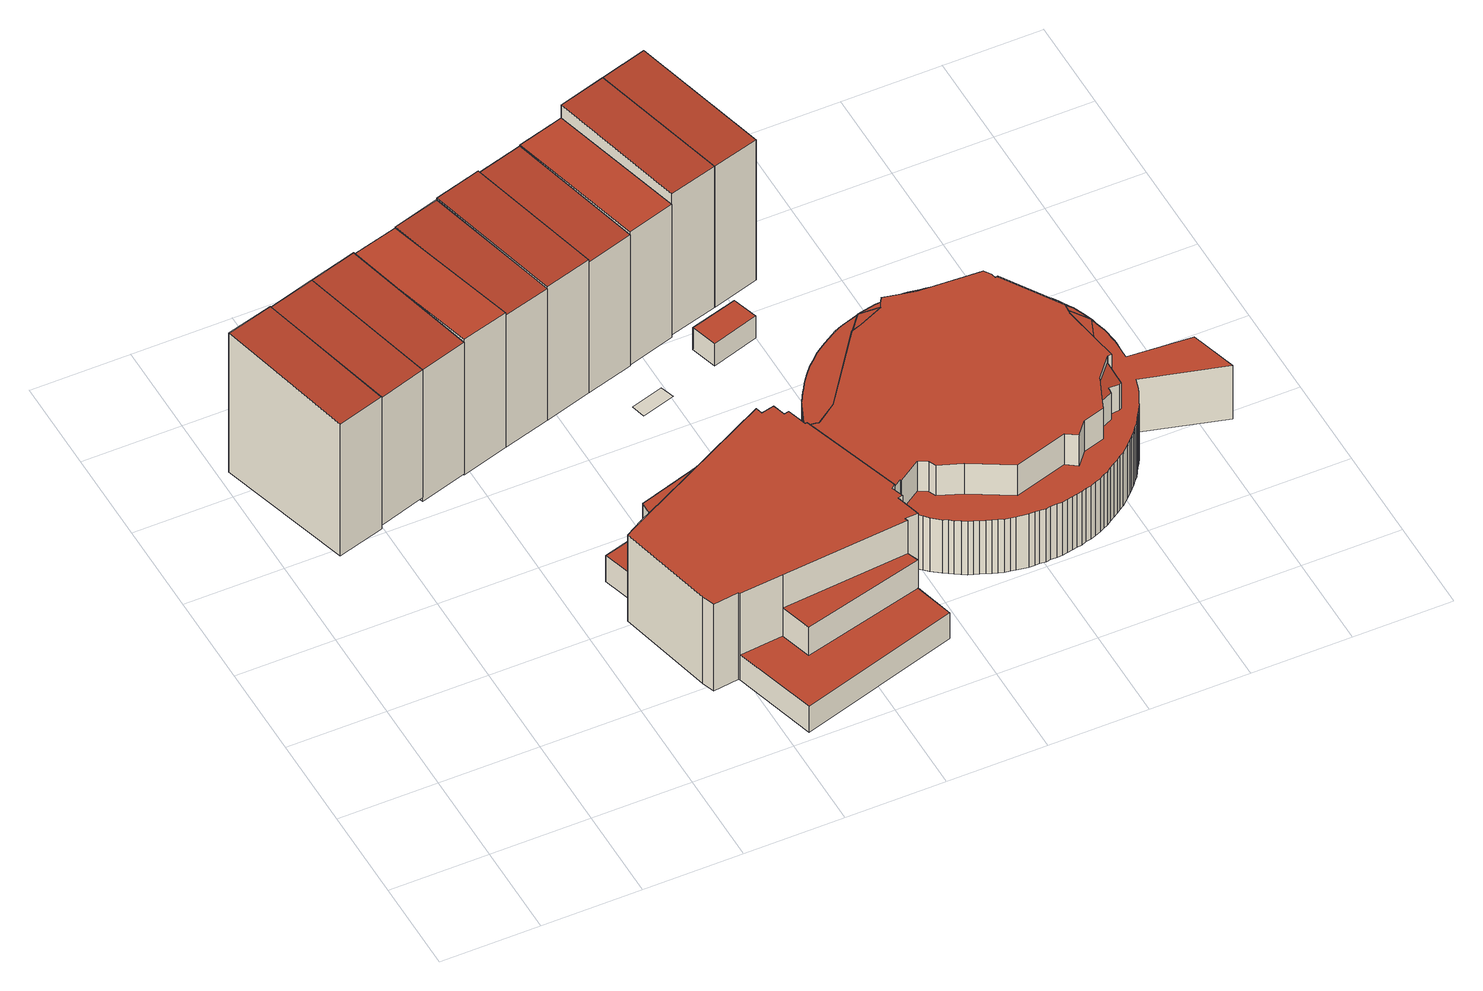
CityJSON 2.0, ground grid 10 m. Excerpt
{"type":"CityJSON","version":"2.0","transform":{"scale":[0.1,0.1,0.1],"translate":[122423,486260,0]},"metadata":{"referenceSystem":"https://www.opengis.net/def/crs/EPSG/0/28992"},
"CityObjects":{
"building1":{"type":"Building","attributes":{"aantal_verblijfsobjecten":4,"bouwjaar":1891,"gebruiksdoel":"woonfunctie","oppervlakte_max":100,"oppervlakte_min":52,"rdf_seealso":"http://bag.basisregistraties.overheid.nl/bag/id/pand/0363100012180469","rf_extrusion_mode":"standard","rf_force_lod11":false,"rf_h_ground":0.464,"rf_h_pc_98p":0,"rf_h_roof_50p":17.36,"rf_h_roof_70p":17.43,"rf_h_roof_max":17.67,"rf_h_roof_min":16.74,"rf_is_glass_roof":false,"rf_nodata_frac":0.0519,"rf_nodata_r":0,"rf_pc_select":"PREFERRED_AND_LATEST","rf_pc_year":0,"rf_pointcloud_unusable":false,"rf_pt_density":18.63,"rf_ridgelines":0,"rf_rmse_lod22":0.712,"rf_roof_planes":3,"rf_roof_type":"slanted","rf_success":true,"rf_t_run":13,"rf_volume_lod22":1206.46,"status":"Pand in gebruik"},"children":["building1-1"]},
"building1-1":{"type":"BuildingPart","parents":["building1"],"geometry":[{"type":"Solid","lod":"2.2","boundaries":[[[[0,1,2,3]],[[4,1,0,5]],[[5,0,3,6]],[[7,2,1,4]],[[6,3,2,7]],[[6,7,4,5]]]],"semantics":{"surfaces":[{"type":"GroundSurface"},{"type":"WallSurface","on_footprint_edge":true},{"type":"RoofSurface","rf_azimuth":155.2,"rf_h_roof_50p":17.25,"rf_h_roof_70p":17.42,"rf_h_roof_max":17.68,"rf_h_roof_min":16.83,"rf_slope":3.34}],"values":[[0,1,1,1,1,2]]}}]},
"building2":{"type":"Building","attributes":{"aantal_verblijfsobjecten":4,"bouwjaar":1891,"gebruiksdoel":"woonfunctie","oppervlakte_max":126,"oppervlakte_min":54,"rdf_seealso":"http://bag.basisregistraties.overheid.nl/bag/id/pand/0363100012180929","rf_extrusion_mode":"standard","rf_force_lod11":false,"rf_h_ground":0.878,"rf_h_pc_98p":0,"rf_h_roof_50p":17.14,"rf_h_roof_70p":17.26,"rf_h_roof_max":17.49,"rf_h_roof_min":16.65,"rf_is_glass_roof":false,"rf_nodata_frac":0.0209,"rf_nodata_r":0,"rf_pc_select":"PREFERRED_AND_LATEST","rf_pc_year":0,"rf_pointcloud_unusable":false,"rf_pt_density":17.37,"rf_ridgelines":0,"rf_rmse_lod22":0.214,"rf_roof_planes":1,"rf_roof_type":"horizontal","rf_success":true,"rf_t_run":13,"rf_volume_lod22":1161.56,"status":"Pand in gebruik"},"children":["building2-1"]},
"building2-1":{"type":"BuildingPart","parents":["building2"],"geometry":[{"type":"Solid","lod":"2.2","boundaries":[[[[8,9,10,11]],[[12,9,8,13]],[[14,10,9,12]],[[13,8,11,15]],[[15,11,10,14]],[[15,14,12,13]]]],"semantics":{"surfaces":[{"type":"GroundSurface"},{"type":"WallSurface","on_footprint_edge":true},{"type":"RoofSurface","rf_azimuth":152.37,"rf_h_roof_50p":17.1,"rf_h_roof_70p":17.26,"rf_h_roof_max":17.52,"rf_h_roof_min":16.67,"rf_slope":3.29}],"values":[[0,1,1,1,1,2]]}}]},
"building3":{"type":"Building","attributes":{"aantal_verblijfsobjecten":5,"bouwjaar":1891,"gebruiksdoel":"woonfunctie","oppervlakte_max":64,"oppervlakte_min":50,"rdf_seealso":"http://bag.basisregistraties.overheid.nl/bag/id/pand/0363100012180941","rf_extrusion_mode":"standard","rf_force_lod11":false,"rf_h_ground":0.369,"rf_h_pc_98p":0,"rf_h_roof_50p":17.17,"rf_h_roof_70p":17.29,"rf_h_roof_max":17.5,"rf_h_roof_min":16.66,"rf_is_glass_roof":false,"rf_nodata_frac":0.0279,"rf_nodata_r":0,"rf_pc_select":"PREFERRED_AND_LATEST","rf_pc_year":0,"rf_pointcloud_unusable":false,"rf_pt_density":16.6,"rf_ridgelines":0,"rf_rmse_lod22":0.19,"rf_roof_planes":2,"rf_roof_type":"slanted","rf_success":true,"rf_t_run":13,"rf_volume_lod22":1200,"status":"Pand in gebruik"},"children":["building3-1"]},
"building3-1":{"type":"BuildingPart","parents":["building3"],"geometry":[{"type":"Solid","lod":"2.2","boundaries":[[[[16,17,18,19]],[[20,17,16,12]],[[21,18,17,20]],[[12,16,19,14]],[[14,19,18,21]],[[14,21,20,12]]]],"semantics":{"surfaces":[{"type":"GroundSurface"},{"type":"WallSurface","on_footprint_edge":true},{"type":"RoofSurface","rf_azimuth":158.9,"rf_h_roof_50p":17.13,"rf_h_roof_70p":17.29,"rf_h_roof_max":17.55,"rf_h_roof_min":16.71,"rf_slope":3.3}],"values":[[0,1,1,1,1,2]]}}]},
"building4":{"type":"Building","attributes":{"aantal_verblijfsobjecten":5,"bouwjaar":1891,"gebruiksdoel":"woonfunctie","oppervlakte_max":114,"oppervlakte_min":53,"rdf_seealso":"http://bag.basisregistraties.overheid.nl/bag/id/pand/0363100012180942","rf_extrusion_mode":"standard","rf_force_lod11":false,"rf_h_ground":0.3,"rf_h_pc_98p":0,"rf_h_roof_50p":17.14,"rf_h_roof_70p":17.17,"rf_h_roof_max":17.45,"rf_h_roof_min":17.06,"rf_is_glass_roof":false,"rf_nodata_frac":0.0801,"rf_nodata_r":0,"rf_pc_select":"_HIGHEST_YET_INSUFFICIENT_COVERAGE","rf_pc_year":0,"rf_pointcloud_unusable":false,"rf_pt_density":16.64,"rf_ridgelines":0,"rf_rmse_lod22":0.0864,"rf_roof_planes":1,"rf_roof_type":"horizontal","rf_success":true,"rf_t_run":13,"rf_volume_lod22":1208.58,"status":"Pand in gebruik"},"children":["building4-1"]},
"building4-1":{"type":"BuildingPart","parents":["building4"],"geometry":[{"type":"Solid","lod":"2.2","boundaries":[[[[22,23,24,25]],[[26,23,22,27]],[[28,24,23,26]],[[27,22,25,29]],[[29,25,24,28]],[[29,28,26,27]]]],"semantics":{"surfaces":[{"type":"GroundSurface"},{"type":"WallSurface","on_footprint_edge":true},{"type":"RoofSurface","rf_azimuth":110.93,"rf_h_roof_50p":17.16,"rf_h_roof_70p":17.19,"rf_h_roof_max":17.27,"rf_h_roof_min":17.05,"rf_slope":1.05}],"values":[[0,1,1,1,1,2]]}}]},
"building5":{"type":"Building","attributes":{"aantal_verblijfsobjecten":4,"bouwjaar":1891,"gebruiksdoel":"woonfunctie","oppervlakte_max":63,"oppervlakte_min":33,"rdf_seealso":"http://bag.basisregistraties.overheid.nl/bag/id/pand/0363100012170419","rf_extrusion_mode":"standard","rf_force_lod11":false,"rf_h_ground":0.285,"rf_h_pc_98p":0,"rf_h_roof_50p":16.97,"rf_h_roof_70p":17.11,"rf_h_roof_max":17.28,"rf_h_roof_min":16.61,"rf_is_glass_roof":false,"rf_nodata_frac":0.0314,"rf_nodata_r":0,"rf_pc_select":"PREFERRED_AND_LATEST","rf_pc_year":0,"rf_pointcloud_unusable":false,"rf_pt_density":17.02,"rf_ridgelines":0,"rf_rmse_lod22":0.0987,"rf_roof_planes":2,"rf_roof_type":"slanted","rf_success":true,"rf_t_run":13,"rf_volume_lod22":1195.03,"status":"Pand in gebruik"},"children":["building5-1"]},
"building5-1":{"type":"BuildingPart","parents":["building5"],"geometry":[{"type":"Solid","lod":"2.2","boundaries":[[[[30,24,23,31]],[[32,24,30,33]],[[33,30,31,34]],[[35,23,24,32]],[[34,31,23,35]],[[34,35,32,33]]]],"semantics":{"surfaces":[{"type":"GroundSurface"},{"type":"WallSurface","on_footprint_edge":true},{"type":"RoofSurface","rf_azimuth":149.22,"rf_h_roof_50p":16.97,"rf_h_roof_70p":17.11,"rf_h_roof_max":17.33,"rf_h_roof_min":16.62,"rf_slope":2.74}],"values":[[0,1,1,1,1,2]]}}]},
"building6":{"type":"Building","attributes":{"aantal_verblijfsobjecten":3,"bouwjaar":1891,"gebruiksdoel":"woonfunctie","oppervlakte_max":172,"oppervlakte_min":59,"rdf_seealso":"http://bag.basisregistraties.overheid.nl/bag/id/pand/0363100012170433","rf_extrusion_mode":"standard","rf_force_lod11":false,"rf_h_ground":0.302,"rf_h_pc_98p":0,"rf_h_roof_50p":17.16,"rf_h_roof_70p":17.28,"rf_h_roof_max":17.54,"rf_h_roof_min":16.66,"rf_is_glass_roof":false,"rf_nodata_frac":0.035,"rf_nodata_r":0,"rf_pc_select":"PREFERRED_AND_LATEST","rf_pc_year":0,"rf_pointcloud_unusable":false,"rf_pt_density":16.67,"rf_ridgelines":0,"rf_rmse_lod22":0.208,"rf_roof_planes":2,"rf_roof_type":"multiple horizontal","rf_success":true,"rf_t_run":14,"rf_volume_lod22":1205.11,"status":"Pand in gebruik"},"children":["building6-1"]},
"building6-1":{"type":"BuildingPart","parents":["building6"],"geometry":[{"type":"Solid","lod":"2.2","boundaries":[[[[36,30,31,37]],[[38,30,36,39]],[[39,36,37,40]],[[41,31,30,38]],[[40,37,31,41]],[[40,41,38,39]]]],"semantics":{"surfaces":[{"type":"GroundSurface"},{"type":"WallSurface","on_footprint_edge":true},{"type":"RoofSurface","rf_azimuth":161.77,"rf_h_roof_50p":17.15,"rf_h_roof_70p":17.29,"rf_h_roof_max":17.5,"rf_h_roof_min":16.81,"rf_slope":2.78}],"values":[[0,1,1,1,1,2]]}}]},
"building7":{"type":"Building","attributes":{"aantal_verblijfsobjecten":4,"bouwjaar":1891,"gebruiksdoel":"woonfunctie","oppervlakte_max":112,"oppervlakte_min":48,"rdf_seealso":"http://bag.basisregistraties.overheid.nl/bag/id/pand/0363100012181196","rf_extrusion_mode":"standard","rf_force_lod11":false,"rf_h_ground":0.306,"rf_h_pc_98p":0,"rf_h_roof_50p":16.86,"rf_h_roof_70p":17.01,"rf_h_roof_max":17.24,"rf_h_roof_min":16.55,"rf_is_glass_roof":false,"rf_nodata_frac":0.0174,"rf_nodata_r":0,"rf_pc_select":"PREFERRED_AND_LATEST","rf_pc_year":0,"rf_pointcloud_unusable":false,"rf_pt_density":16.71,"rf_ridgelines":0,"rf_rmse_lod22":0.0686,"rf_roof_planes":1,"rf_roof_type":"horizontal","rf_success":true,"rf_t_run":10,"rf_volume_lod22":1189.37,"status":"Pand in gebruik"},"children":["building7-1"]},
"building7-1":{"type":"BuildingPart","parents":["building7"],"geometry":[{"type":"Solid","lod":"2.2","boundaries":[[[[42,36,37,43]],[[44,36,42,45]],[[45,42,43,46]],[[47,37,36,44]],[[46,43,37,47]],[[46,47,44,45]]]],"semantics":{"surfaces":[{"type":"GroundSurface"},{"type":"WallSurface","on_footprint_edge":true},{"type":"RoofSurface","rf_azimuth":160.5,"rf_h_roof_50p":16.88,"rf_h_roof_70p":17.02,"rf_h_roof_max":17.25,"rf_h_roof_min":16.52,"rf_slope":2.88}],"values":[[0,1,1,1,1,2]]}}]},
"building8":{"type":"Building","attributes":{"aantal_verblijfsobjecten":0,"bouwjaar":1005,"rdf_seealso":"http://bag.basisregistraties.overheid.nl/bag/id/pand/0363100012181268","rf_extrusion_mode":"skip","rf_force_lod11":false,"rf_h_ground":0.37,"rf_h_pc_98p":0,"rf_is_glass_roof":false,"rf_nodata_frac":0.182,"rf_nodata_r":0.0575,"rf_pc_select":"_HIGHEST_YET_INSUFFICIENT_COVERAGE","rf_pc_year":0,"rf_pointcloud_unusable":true,"rf_pt_density":11.33,"rf_roof_type":"unknown","rf_success":true,"rf_t_run":0,"status":"Pand in gebruik"},"geometry":[{"type":"MultiSurface","lod":"0","boundaries":[[[48,49,50,51]]]}]},
"building9":{"type":"Building","attributes":{"aantal_verblijfsobjecten":4,"bouwjaar":1891,"gebruiksdoel":"woonfunctie","oppervlakte_max":123,"oppervlakte_min":57,"rdf_seealso":"http://bag.basisregistraties.overheid.nl/bag/id/pand/0363100012181197","rf_extrusion_mode":"standard","rf_force_lod11":false,"rf_h_ground":0.4,"rf_h_pc_98p":0,"rf_h_roof_50p":17.11,"rf_h_roof_70p":17.19,"rf_h_roof_max":17.35,"rf_h_roof_min":16.75,"rf_is_glass_roof":false,"rf_nodata_frac":0.0209,"rf_nodata_r":0,"rf_pc_select":"PREFERRED_AND_LATEST","rf_pc_year":0,"rf_pointcloud_unusable":false,"rf_pt_density":16.78,"rf_ridgelines":0,"rf_rmse_lod22":0.24,"rf_roof_planes":3,"rf_roof_type":"slanted","rf_success":true,"rf_t_run":14,"rf_volume_lod22":1196.57,"status":"Pand in gebruik"},"children":["building9-1"]},
"building9-1":{"type":"BuildingPart","parents":["building9"],"geometry":[{"type":"Solid","lod":"2.2","boundaries":[[[[52,53,54,55]],[[56,53,52,57]],[[57,52,55,58]],[[59,54,53,56]],[[58,55,54,59]],[[58,59,56,57]]]],"semantics":{"surfaces":[{"type":"GroundSurface"},{"type":"WallSurface","on_footprint_edge":true},{"type":"RoofSurface","rf_azimuth":185.1,"rf_h_roof_50p":17.09,"rf_h_roof_70p":17.17,"rf_h_roof_max":17.31,"rf_h_roof_min":16.88,"rf_slope":1.68}],"values":[[0,1,1,1,1,2]]}}]},
"building10":{"type":"Building","attributes":{"aantal_verblijfsobjecten":1,"bouwjaar":1992,"gebruiksdoel":"onderwijsfunctie","oppervlakte_max":2290,"oppervlakte_min":2290,"rdf_seealso":"http://bag.basisregistraties.overheid.nl/bag/id/pand/0363100012164940","rf_extrusion_mode":"standard","rf_force_lod11":false,"rf_h_ground":1.17,"rf_h_pc_98p":0,"rf_h_roof_50p":11.61,"rf_h_roof_70p":11.75,"rf_h_roof_max":12.02,"rf_h_roof_min":4.34,"rf_is_glass_roof":false,"rf_nodata_frac":0.00142,"rf_nodata_r":0,"rf_pc_select":"PREFERRED_AND_LATEST","rf_pc_year":0,"rf_pointcloud_unusable":false,"rf_pt_density":18.09,"rf_ridgelines":0,"rf_rmse_lod22":0.161,"rf_roof_planes":12,"rf_roof_type":"slanted","rf_success":true,"rf_t_run":444,"rf_volume_lod22":10976.05,"status":"Pand in gebruik"},"children":["building10-1"]},
"building10-1":{"type":"BuildingPart","parents":["building10"],"geometry":[{"type":"Solid","lod":"2.2","boundaries":[[[[60,61,62,63,64,65,66,67,68,69,70,71,72,73,74,75,76,77,78,79,80,81,82,83,84,85,86,87,88,89,90,91,92,93,94,95,96,97,98,99,100,101,102,103,104,105,106,107,108,109,110,111,112,113,114,115,116,117,118,119,120,121,122,123,124,125,126,127,128,129,130,131,132,133,134,135,136,137,138,139,140,141,142,143,144,145,146,147,148,149,150,151,152,153,154,155,156,157,158,159,160,161,162,163,164,165,166,167,168,169,170,171,172,173,174,175,176,177,178,179,180,181,182,183,184,185,186,187,188,189,190,191,192,193,194,195,196,197,198,199,200,201,202,203,204,205,206,207,208]],[[209,155,154,210]],[[211,156,155,209]],[[212,167,166,213]],[[210,154,153,214]],[[215,152,151,216]],[[214,153,152,215]],[[217,192,191,218]],[[219,150,149,220]],[[221,124,123,222]],[[216,151,150,219]],[[223,108,107,224]],[[225,148,147,226]],[[227,193,192,217]],[[220,149,148,225]],[[228,169,168,229]],[[230,146,145,231]],[[232,189,188,233]],[[226,147,146,230]],[[234,111,110,235]],[[236,144,143,237]],[[238,184,183,239]],[[231,145,144,236]],[[240,241,242,243,244]],[[245,142,141,246]],[[247,105,104,248]],[[237,143,142,245]],[[249,139,138,250]],[[251,140,139,249]],[[218,191,190,252]],[[246,141,140,251]],[[253,195,194,254]],[[250,138,137,255]],[[256,136,135,257]],[[255,137,136,256]],[[258,129,128,259]],[[260,134,133,261]],[[257,135,134,260]],[[262,114,113,263]],[[252,190,189,232]],[[261,133,132,264]],[[265,131,130,266]],[[264,132,131,265]],[[267,102,101,268]],[[269,270,271,272]],[[266,130,129,258]],[[273,198,197,274]],[[275,127,126,276]],[[259,128,127,275]],[[276,126,125,277]],[[278,279,242,241]],[[280,281,241,240]],[[222,123,122,282]],[[277,125,124,221]],[[254,194,193,227]],[[283,112,111,234]],[[284,285,286,287]],[[288,289,285,284,290]],[[282,122,121,291]],[[292,117,116,293]],[[291,121,120,294]],[[295,119,118,296]],[[294,120,119,295]],[[297,196,195,253]],[[298,97,96,299]],[[296,118,117,292]],[[300,93,92,301]],[[302,199,198,273]],[[293,116,115,303]],[[263,113,112,283]],[[303,115,114,262]],[[304,109,108,223]],[[305,94,93,300]],[[274,197,196,297]],[[306,98,97,298]],[[307,202,201,308]],[[235,110,109,304]],[[309,106,105,247]],[[310,79,78,311]],[[308,201,200,312]],[[248,104,103,313]],[[314,315,77,76,316]],[[311,78,77,315]],[[312,200,199,302]],[[317,95,94,305]],[[318,100,99,319]],[[320,206,205,321]],[[322,203,202,307]],[[299,96,95,317]],[[268,101,100,318]],[[323,207,206,320]],[[324,325,326,327]],[[327,326,328,329]],[[319,99,98,306]],[[301,92,91,330]],[[331,87,86,332]],[[272,271,333,334]],[[313,103,102,267]],[[321,205,204,335]],[[287,286,336,337]],[[338,339,89,88,340]],[[332,86,85,341]],[[341,85,84,342]],[[342,84,83,343]],[[343,83,82,344,345]],[[346,80,79,310,347]],[[348,349,350,315,314]],[[345,344,349,348]],[[351,72,71,352]],[[353,67,66,354]],[[354,66,65,355]],[[356,357,358,359]],[[352,71,70,360]],[[361,351,362,363,364]],[[365,366,68,67,353]],[[367,186,185,368]],[[369,60,208,370]],[[355,65,64,371]],[[371,64,63,372]],[[334,333,339,338]],[[373,187,186,367]],[[233,188,187,373]],[[368,185,184,238]],[[374,179,178,375]],[[376,180,179,374]],[[375,178,177,377]],[[377,177,176,378]],[[378,176,175,379]],[[379,175,174,380]],[[381,162,161,382]],[[380,174,173,383]],[[383,173,172,384]],[[384,172,171,385]],[[386,160,159,387]],[[385,171,170,388]],[[388,170,169,228]],[[382,161,160,386]],[[229,168,167,212]],[[389,390,391,392]],[[392,391,393,394,395]],[[213,166,165,396]],[[397,158,157,398]],[[396,165,164,399]],[[399,164,163,400]],[[401,402,403,404]],[[405,406,404,407]],[[400,163,162,381]],[[398,157,156,211]],[[408,409,410,270,269]],[[387,159,158,397]],[[411,412,413,414]],[[415,416,412,411]],[[417,73,72,351,361]],[[418,74,73,417]],[[360,70,69,419]],[[420,421,419,422]],[[347,310,350,349]],[[422,419,69,68,366]],[[414,413,423,424]],[[224,107,106,309]],[[394,393,279,278]],[[425,90,89,339]],[[330,91,90,425]],[[426,427,340,428]],[[337,336,410,409]],[[429,430,402,401]],[[431,181,180,376]],[[424,423,289,288]],[[239,183,182,432]],[[432,182,181,431]],[[433,75,74,418]],[[316,76,75,433]],[[434,435,325,324]],[[370,208,207,323]],[[335,204,203,322]],[[244,243,416,415]],[[344,82,81,436]],[[436,81,80,346]],[[437,438,439,440]],[[440,439,441,442]],[[428,340,88,87,331]],[[372,63,62,427,426]],[[427,62,61,443]],[[407,404,403,390,389]],[[444,445,357,356]],[[329,328,445,444]],[[446,447,438,437,448]],[[449,450,447,446]],[[359,358,450,449]],[[363,362,421,420]],[[395,394,281,280]],[[451,369,435,434]],[[443,61,60,369,451]],[[448,437,406,405]],[[442,441,430,429]],[[452,453,409,408]],[[290,284,453,452]],[[364,363,366,365]],[[350,310,311,315]],[[421,362,351,352,360,419]],[[346,347,349,344,436]],[[364,365,353,354,355,371,372,426,428,331,332,341,342,343,345,348,314,316,433,418,417,361]],[[281,394,278,241]],[[442,429,401,404,406,437,440]],[[290,452,408,269,272,334,338,340,427,443,451,434,324,327,329,444,356,359,449,446,448,405,407,389,392,395,280,240,244,415,411,414,424,288]],[[430,441,439,438,447,450,358,357,445,328,326,325,435,369,370,323,320,321,335,322,307,308,312,302,273,274,297,253,254,227,217,218,252,232,233,373,367,368,238,239,432,431,376,374,375,377,378,379,380,383,384,385,388,228,229,212,213,396,399,400,381,382,386,387,397,398,211,209,210,214,215,216,219,220,225,226,230,231,236,237,245,246,251,249,250,255,256,257,260,261,264,265,266,258,259,275,276,277,221,222,282,291,294,295,296,292,293,303,262,263,283,234,235,304,223,224,309,247,248,313,267,268,318,319,306,298,299,317,305,300,301,330,425,339,333,271,270,410,336,286,285,289,423,413,412,416,243,242,279,393,391,390,403,402]],[[453,284,287,337,409]],[[366,363,420,422]]]],"semantics":{"surfaces":[{"type":"GroundSurface"},{"type":"WallSurface","on_footprint_edge":true},{"type":"WallSurface","on_footprint_edge":false},{"type":"RoofSurface","rf_azimuth":86.44,"rf_h_roof_50p":4.38,"rf_h_roof_70p":4.4,"rf_h_roof_max":11.9,"rf_h_roof_min":4.31,"rf_slope":1.78},{"type":"RoofSurface","rf_azimuth":349.52,"rf_h_roof_50p":4.36,"rf_h_roof_70p":4.36,"rf_h_roof_max":7.88,"rf_h_roof_min":4.34,"rf_slope":0.18},{"type":"RoofSurface","rf_azimuth":308.27,"rf_h_roof_50p":7.87,"rf_h_roof_70p":7.88,"rf_h_roof_max":11.91,"rf_h_roof_min":7.83,"rf_slope":0.631},{"type":"RoofSurface","rf_azimuth":245.85,"rf_h_roof_50p":11.91,"rf_h_roof_70p":11.91,"rf_h_roof_max":11.91,"rf_h_roof_min":11.9,"rf_slope":0.0396},{"type":"RoofSurface","rf_azimuth":20.6,"rf_h_roof_50p":11.07,"rf_h_roof_70p":11.07,"rf_h_roof_max":11.65,"rf_h_roof_min":11.06,"rf_slope":0.324},{"type":"RoofSurface","rf_azimuth":73.5,"rf_h_roof_50p":11.03,"rf_h_roof_70p":11.08,"rf_h_roof_max":11.65,"rf_h_roof_min":10.96,"rf_slope":2.94},{"type":"RoofSurface","rf_azimuth":248.25,"rf_h_roof_50p":11.64,"rf_h_roof_70p":11.64,"rf_h_roof_max":11.91,"rf_h_roof_min":11.62,"rf_slope":0.0766},{"type":"RoofSurface","rf_azimuth":155.14,"rf_h_roof_50p":7.86,"rf_h_roof_70p":7.87,"rf_h_roof_max":11.65,"rf_h_roof_min":7.84,"rf_slope":0.0593},{"type":"RoofSurface","rf_azimuth":20.6,"rf_h_roof_50p":11.05,"rf_h_roof_70p":11.05,"rf_h_roof_max":11.64,"rf_h_roof_min":11.05,"rf_slope":0.324},{"type":"RoofSurface","rf_azimuth":346.67,"rf_h_roof_50p":7.84,"rf_h_roof_70p":7.85,"rf_h_roof_max":11.91,"rf_h_roof_min":7.77,"rf_slope":1.93}],"values":[[0,1,1,1,1,1,1,1,1,1,1,1,1,1,1,1,1,1,1,1,1,1,1,2,1,1,1,1,1,1,1,1,1,1,1,1,1,1,1,1,1,1,1,1,2,1,1,1,1,1,2,2,1,1,1,1,2,2,1,1,1,1,1,1,1,1,1,1,1,1,1,1,1,1,1,1,1,1,1,1,1,1,1,1,1,1,1,1,1,1,1,2,2,1,1,1,2,1,1,2,1,1,1,1,1,1,2,2,1,1,1,2,1,2,1,1,1,1,1,2,1,1,1,1,1,1,1,1,1,1,1,1,1,1,1,1,1,1,2,2,1,1,1,1,2,2,1,1,2,1,2,2,1,1,1,2,2,1,2,1,2,1,1,2,2,2,1,2,1,1,1,1,2,1,1,2,1,1,2,2,1,1,1,2,2,2,2,2,2,2,2,2,1,2,2,2,2,2,3,4,5,6,7,8,9,10,11,12]]}}]},
"building11":{"type":"Building","attributes":{"aantal_verblijfsobjecten":0,"bouwjaar":2018,"rdf_seealso":"http://bag.basisregistraties.overheid.nl/bag/id/pand/0363100012247432","rf_extrusion_mode":"standard","rf_force_lod11":false,"rf_h_ground":0.759,"rf_h_pc_98p":0,"rf_h_roof_50p":3.47,"rf_h_roof_70p":3.48,"rf_h_roof_max":3.51,"rf_h_roof_min":3.38,"rf_is_glass_roof":false,"rf_nodata_frac":0.0714,"rf_nodata_r":0,"rf_pc_select":"_HIGHEST_YET_INSUFFICIENT_COVERAGE","rf_pc_year":0,"rf_pointcloud_unusable":false,"rf_pt_density":15.77,"rf_ridgelines":0,"rf_rmse_lod22":0.0245,"rf_roof_planes":1,"rf_roof_type":"horizontal","rf_success":true,"rf_t_run":6,"rf_volume_lod22":37.35,"status":"Pand in gebruik"},"children":["building11-1"]},
"building11-1":{"type":"BuildingPart","parents":["building11"],"geometry":[{"type":"Solid","lod":"2.2","boundaries":[[[[454,455,456,457]],[[458,455,454,459]],[[460,456,455,458]],[[459,454,457,461]],[[461,457,456,460]],[[461,460,458,459]]]],"semantics":{"surfaces":[{"type":"GroundSurface"},{"type":"WallSurface","on_footprint_edge":true},{"type":"RoofSurface","rf_azimuth":166.14,"rf_h_roof_50p":3.47,"rf_h_roof_70p":3.47,"rf_h_roof_max":3.48,"rf_h_roof_min":3.46,"rf_slope":0.369}],"values":[[0,1,1,1,1,2]]}}]},
"building12":{"type":"Building","attributes":{"aantal_verblijfsobjecten":5,"bouwjaar":1891,"gebruiksdoel":"woonfunctie","oppervlakte_max":110,"oppervlakte_min":54,"rdf_seealso":"http://bag.basisregistraties.overheid.nl/bag/id/pand/0363100012181198","rf_extrusion_mode":"standard","rf_force_lod11":false,"rf_h_ground":0.745,"rf_h_pc_98p":0,"rf_h_roof_50p":18.52,"rf_h_roof_70p":18.7,"rf_h_roof_max":18.93,"rf_h_roof_min":18.23,"rf_is_glass_roof":false,"rf_nodata_frac":0.00348,"rf_nodata_r":0,"rf_pc_select":"PREFERRED_AND_LATEST","rf_pc_year":0,"rf_pointcloud_unusable":false,"rf_pt_density":17.3,"rf_ridgelines":0,"rf_rmse_lod22":0.274,"rf_roof_planes":1,"rf_roof_type":"horizontal","rf_success":true,"rf_t_run":10,"rf_volume_lod22":1274.57,"status":"Pand in gebruik"},"children":["building12-1"]},
"building12-1":{"type":"BuildingPart","parents":["building12"],"geometry":[{"type":"Solid","lod":"2.2","boundaries":[[[[462,463,464,465]],[[466,463,462,467]],[[468,464,463,466]],[[467,462,465,469]],[[469,465,464,468]],[[469,468,466,467]]]],"semantics":{"surfaces":[{"type":"GroundSurface"},{"type":"WallSurface","on_footprint_edge":true},{"type":"RoofSurface","rf_azimuth":151.26,"rf_h_roof_50p":18.55,"rf_h_roof_70p":18.69,"rf_h_roof_max":18.92,"rf_h_roof_min":18.18,"rf_slope":2.87}],"values":[[0,1,1,1,1,2]]}}]},
"building13":{"type":"Building","attributes":{"aantal_verblijfsobjecten":4,"bouwjaar":1891,"gebruiksdoel":"woonfunctie","oppervlakte_max":195,"oppervlakte_min":45,"rdf_seealso":"http://bag.basisregistraties.overheid.nl/bag/id/pand/0363100012181266","rf_extrusion_mode":"standard","rf_force_lod11":false,"rf_h_ground":0.727,"rf_h_pc_98p":0,"rf_h_roof_50p":18.5,"rf_h_roof_70p":18.61,"rf_h_roof_max":18.84,"rf_h_roof_min":18.18,"rf_is_glass_roof":false,"rf_nodata_frac":0.00348,"rf_nodata_r":0,"rf_pc_select":"PREFERRED_AND_LATEST","rf_pc_year":0,"rf_pointcloud_unusable":false,"rf_pt_density":17.58,"rf_ridgelines":0,"rf_rmse_lod22":0.187,"rf_roof_planes":2,"rf_roof_type":"slanted","rf_success":true,"rf_t_run":15,"rf_volume_lod22":1273.81,"status":"Pand in gebruik"},"children":["building13-1"]},
"building13-1":{"type":"BuildingPart","parents":["building13"],"geometry":[{"type":"Solid","lod":"2.2","boundaries":[[[[463,470,471,464]],[[472,470,463,466]],[[473,471,470,472]],[[466,463,464,468]],[[468,464,471,473]],[[468,473,472,466]]]],"semantics":{"surfaces":[{"type":"GroundSurface"},{"type":"WallSurface","on_footprint_edge":true},{"type":"RoofSurface","rf_azimuth":143.47,"rf_h_roof_50p":18.51,"rf_h_roof_70p":18.64,"rf_h_roof_max":18.88,"rf_h_roof_min":18.14,"rf_slope":2.86}],"values":[[0,1,1,1,1,2]]}}]}
},
"vertices":[
[98,404,5],[50,390,5],[10,528,5],[58,542,5],[50,390,168],[98,404,168],[58,542,176],[10,528,177],
[58,542,9],[106,556,9],[146,419,9],[98,404,9],[106,556,175],[58,542,175],[146,419,167],[98,404,167],
[106,556,4],[154,570,4],[194,433,4],[146,419,4],[154,570,175],[194,433,167],
[154,570,3],[202,584,3],[242,447,3],[194,433,3],[202,584,172],[154,570,173],[242,447,170],[194,433,171],
[290,461,3],[250,598,3],[242,447,167],[290,461,166],[250,598,173],[202,584,173],
[338,475,3],[298,612,3],[290,461,168],[338,475,168],[298,612,175],[250,598,175],
[386,489,3],[346,626,3],[338,475,165],[386,489,165],[346,626,172],[298,612,172],
[397,451,4],[364,441,4],[368,427,4],[402,437,4],
[434,503,4],[386,489,4],[346,626,4],[394,640,4],[386,489,169],[434,503,169],[394,640,173],[346,626,173],
[483,152,12],[482,153,12],[474,147,12],[470,144,12],[474,132,12],[469,131,12],[476,106,12],[463,105,12],[464,102,12],[468,90,12],[479,50,12],[316,1,12],[291,87,12],[290,88,12],[264,85,12],[260,98,12],[236,197,12],[254,207,12],[241,250,12],[284,263,12],[397,297,12],[404,299,12],[408,287,12],[410,280,12],[423,283,12],[427,270,12],[432,271,12],[438,251,12],[440,251,12],[448,250,12],[450,250,12],[451,261,12],[452,272,12],[453,277,12],[456,288,12],[460,298,12],[462,303,12],[464,308,12],[466,313,12],[472,323,12],[475,327,12],[478,332,12],[481,336,12],[485,341,12],[492,349,12],[500,356,12],[504,360,12],[508,363,12],[517,369,12],[522,372,12],[527,375,12],[532,378,12],[536,380,12],[541,382,12],[547,384,12],[557,387,12],[562,389,12],[568,390,12],[578,392,12],[589,393,12],[595,393,12],[606,393,12],[611,393,12],[622,391,12],[627,390,12],[638,388,12],[648,384,12],[653,383,12],[659,380,12],[668,376,12],[673,373,12],[682,367,12],[687,364,12],[691,360,12],[699,353,12],[707,346,12],[711,341,12],[714,337,12],[717,333,12],[721,328,12],[724,324,12],[726,319,12],[729,314,12],[732,310,12],[736,300,12],[740,289,12],[741,284,12],[744,273,12],[745,268,12],[745,262,12],[746,257,12],[746,252,12],[746,246,12],[746,235,12],[811,230,12],[825,183,12],[741,206,12],[738,195,12],[736,190,12],[731,180,12],[729,175,12],[726,170,12],[723,166,12],[720,161,12],[717,156,12],[713,152,12],[710,148,12],[706,144,12],[702,140,12],[698,136,12],[690,129,12],[685,126,12],[681,123,12],[676,120,12],[671,117,12],[667,114,12],[662,112,12],[657,109,12],[651,107,12],[646,105,12],[641,104,12],[636,102,12],[630,101,12],[625,100,12],[620,99,12],[614,98,12],[609,98,12],[603,98,12],[598,97,12],[592,98,12],[587,98,12],[581,98,12],[570,100,12],[565,101,12],[559,102,12],[554,104,12],[549,106,12],[544,108,12],[539,110,12],[534,112,12],[529,114,12],[524,117,12],[519,120,12],[515,123,12],[510,126,12],[501,133,12],[497,137,12],[489,144,12],[486,148,12],[825,183,78],[811,230,78],[741,206,78],[706,144,78],[710,148,78],[746,235,78],[746,246,78],[746,252,79],[570,100,78],[581,98,78],[746,257,79],[745,262,79],[627,390,79],[622,391,79],[517,369,79],[508,363,79],[745,268,79],[744,273,79],[565,101,78],[698,136,78],[702,140,78],[741,284,79],[740,289,79],[592,98,78],[598,97,78],[532,378,79],[527,375,79],[736,300,79],[732,310,79],[620,99,78],[625,100,78],[710,283,117],[710,283,111],[710,283,79],[673,341,79],[673,341,117],[729,314,79],[726,319,79],[500,356,79],[492,349,79],[721,328,79],[717,333,79],[724,324,79],[587,98,78],[554,104,78],[559,102,78],[714,337,79],[711,341,79],[707,346,79],[668,376,79],[659,380,79],[699,353,79],[691,360,79],[547,384,79],[541,382,79],[687,364,79],[682,367,79],[673,373,79],[481,336,79],[478,332,79],[528,338,116],[528,338,79],[472,264,79],[472,264,116],[539,110,78],[544,108,78],[653,383,79],[648,384,79],[638,388,79],[725,261,111],[725,261,79],[709,271,117],[709,271,111],[611,393,79],[536,380,79],[567,359,110],[567,359,79],[545,360,79],[545,360,110],[570,364,116],[570,364,79],[567,359,116],[606,393,79],[568,390,79],[562,389,79],[595,393,79],[589,393,79],[578,392,79],[549,106,78],[464,308,79],[462,303,79],[453,277,79],[452,272,79],[534,112,78],[557,387,79],[522,372,79],[456,288,79],[466,313,79],[519,120,78],[524,117,78],[504,360,79],[284,263,43],[241,250,44],[529,114,78],[485,341,79],[254,207,119],[254,207,44],[236,197,119],[460,298,79],[475,327,79],[472,323,79],[497,137,79],[501,133,78],[515,123,78],[489,144,79],[515,162,116],[515,162,79],[518,155,79],[518,155,116],[542,146,78],[542,146,116],[451,261,79],[438,251,119],[432,271,119],[451,249,79],[451,249,116],[510,126,78],[532,344,79],[532,344,111],[448,250,116],[448,250,79],[440,251,116],[427,270,119],[423,283,119],[410,280,119],[408,287,79],[408,287,119],[397,297,79],[284,263,78],[283,222,119],[283,222,78],[283,222,43],[291,87,43],[316,1,44],[463,105,119],[476,106,119],[469,131,119],[637,139,116],[637,139,78],[648,132,78],[648,132,116],[479,50,44],[291,87,119],[335,91,43],[335,91,78],[335,91,119],[464,102,119],[464,102,78],[609,98,78],[614,98,78],[483,152,79],[486,148,79],[474,132,119],[470,144,119],[603,98,78],[646,105,78],[651,107,78],[641,104,78],[657,109,78],[662,112,78],[667,114,78],[671,117,78],[723,166,78],[726,170,78],[676,120,78],[681,123,78],[685,126,78],[729,175,78],[731,180,78],[690,129,78],[715,209,116],[715,209,78],[719,209,78],[719,209,116],[715,235,78],[715,235,111],[715,235,116],[713,152,78],[736,190,78],[738,195,78],[717,156,78],[720,161,78],[713,179,110],[713,179,78],[714,208,78],[714,208,109],[696,187,116],[696,187,111],[714,208,116],[539,342,116],[539,342,111],[539,342,79],[670,346,116],[670,346,79],[665,353,79],[665,353,116],[671,341,116],[671,341,79],[290,88,119],[264,85,119],[468,90,44],[344,58,79],[344,58,44],[468,90,79],[601,357,79],[601,357,116],[450,250,79],[474,147,119],[474,147,116],[440,251,119],[711,178,110],[711,178,78],[636,102,78],[630,101,78],[260,98,119],[506,167,116],[506,167,79],[404,299,79],[687,165,111],[687,165,78],[699,171,78],[699,171,111],[700,177,78],[700,177,111],[482,153,116],[583,123,116],[583,123,78],[682,152,116],[682,152,78],[687,165,116],[660,146,116],[660,146,78],[483,152,116],[564,353,116],[564,353,110],
[442,478,8],[490,492,8],[498,466,8],[450,451,8],[490,492,35],[442,478,35],[498,466,35],[450,451,35],
[394,640,7],[442,654,7],[483,517,7],[434,503,7],[442,654,189],[394,640,189],[483,517,182],[434,503,182],
[490,669,7],[531,531,7],[490,669,188],[531,531,181]
]}
